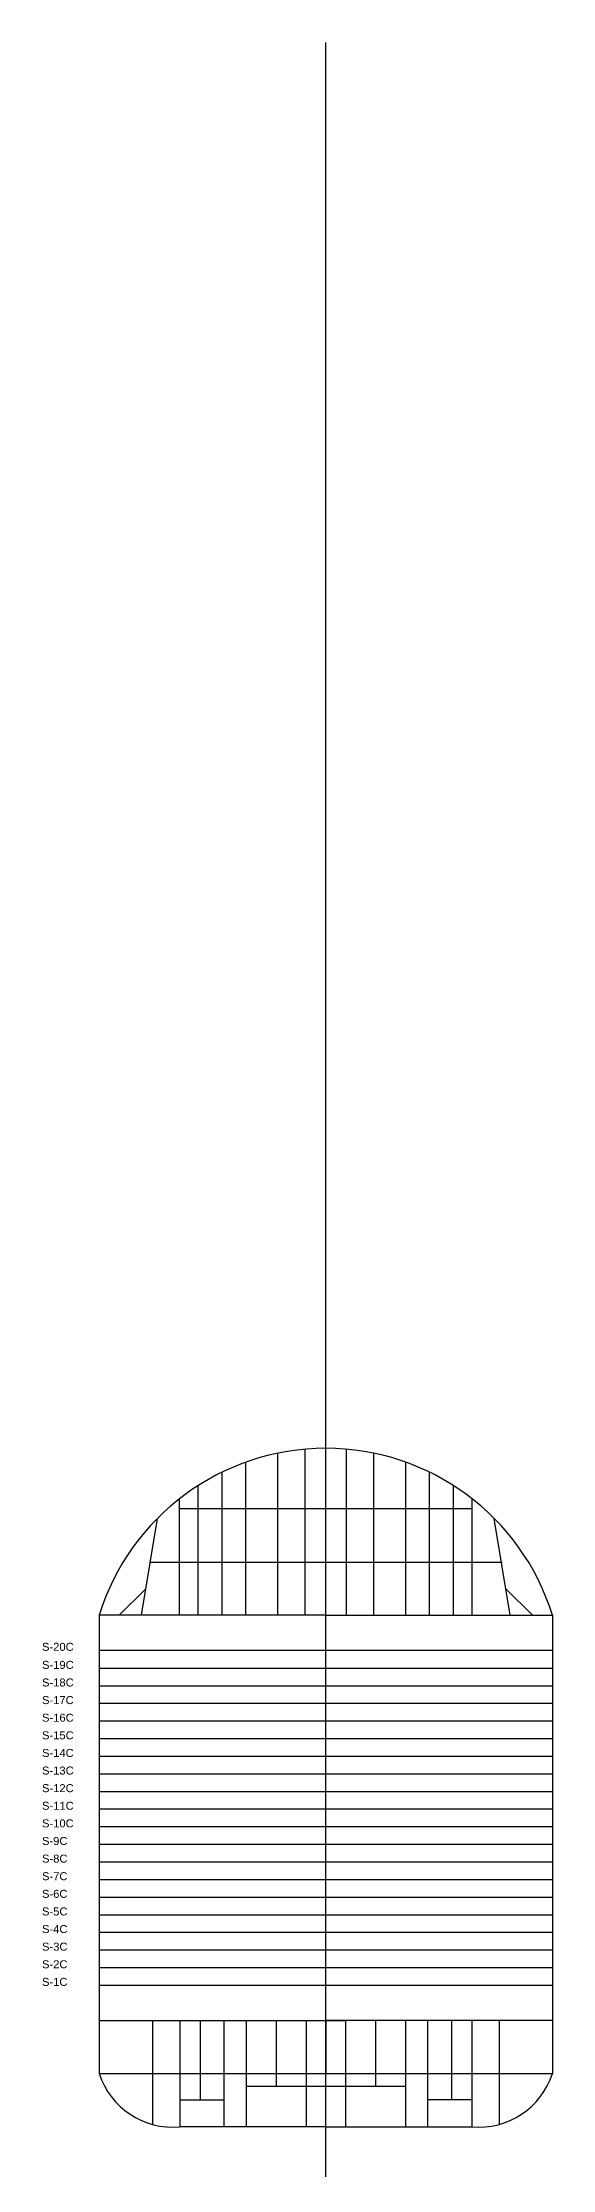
# Model space of a CAD drawing. Header units: millimetres. Extents: x 4754 to 10367, y 367 to 2510.
# Drawn here: x 7312 to 7471, y 1845 to 2510 of the extents above; entities that cross this region are included whole.
import ezdxf

# ---------------------------------------------------------------- set-up
doc = ezdxf.new("R2010")
doc.units = ezdxf.units.MM
for name, color, linetype in [('图层1', 130, 'Continuous'), ('图层3', 1, 'Continuous'), ('标注', 3, 'Continuous')]:
    doc.layers.add(name, color=color, linetype=linetype)
doc.styles.get("Standard").update_dxf_attribs({"font": 'arial.ttf'})

msp = doc.modelspace()

# ---------------------------------------------------------------- linework, layer by layer
at = {"layer": '图层1'}
for p, q in [((7385.21347, 2018.27168), (7385.21347, 2068.90794)), ((7393.75347, 2018.27168), (7393.75347, 2070.16309)), ((7406.75347, 2018.27168), (7406.75347, 2070.16309)), ((7415.29347, 2018.27168), (7415.29347, 2068.90794)), ((7367.85347, 2018.27168), (7367.85347, 2062.9998)), ((7375.28347, 2018.27168), (7375.28347, 2066.12015)), ((7425.22347, 2018.27168), (7425.22347, 2066.12015)), ((7432.65347, 2018.27168), (7432.65347, 2062.9998)), ((7354.53347, 2018.27168), (7354.53347, 2054.68682)), ((7360.38347, 2018.27168), (7360.38347, 2058.82492)), ((7440.12347, 2018.27168), (7440.12347, 2058.82492)), ((7445.97347, 2018.27168), (7445.97347, 2054.68682)), ((7342.59433, 2018.27168), (7347.63197, 2048.55749)), ((7354.53347, 2051.59077), (7445.97347, 2051.59077)), ((7400.25347, 2018.27168), (7400.25347, 2051.59077)), ((7457.9126, 2018.27168), (7452.87497, 2048.55749)), ((7345.35328, 2034.85822), (7455.39378, 2034.85822)), ((7335.61247, 2018.27168), (7343.9636, 2026.50362)), ((7464.89447, 2018.27168), (7456.54333, 2026.50362)), ((7400.25347, 2018.27168), (7329.40347, 2018.27168)), ((7329.40347, 2018.27168), (7329.40347, 1875.10024)), ((7400.25347, 2018.27168), (7471.10347, 2018.27168)), ((7471.10347, 2018.27168), (7471.10347, 1875.10024)), ((7329.40347, 2007.40402), (7471.10347, 2007.40402)), ((7329.40347, 2001.76061), (7471.10347, 2001.76061)), ((7329.40347, 1996.25691), (7471.10347, 1996.25691)), ((7329.40347, 1990.75322), (7471.10347, 1990.75322)), ((7329.40347, 1979.74584), (7471.10347, 1979.74584)), ((7329.40347, 1974.24215), (7471.10347, 1974.24215)), ((7329.40347, 1968.73846), (7471.10347, 1968.73846)), ((7329.40347, 1963.23477), (7471.10347, 1963.23477)), ((7329.40347, 1957.73108), (7471.10347, 1957.73108)), ((7329.40347, 1952.22738), (7471.10347, 1952.22738)), ((7329.40347, 1941.22), (7471.10347, 1941.22)), ((7329.40347, 1935.71631), (7471.10347, 1935.71631)), ((7329.40347, 1930.21262), (7471.10347, 1930.21262)), ((7329.40347, 1924.70893), (7471.10347, 1924.70893)), ((7329.40347, 1919.20524), (7471.10347, 1919.20524)), ((7329.40347, 1913.70155), (7471.10347, 1913.70155)), ((7329.40347, 1908.19785), (7471.10347, 1908.19785)), ((7329.40347, 1902.69416), (7471.10347, 1902.69416)), ((7329.40347, 1891.68678), (7400.25347, 1891.68678)), ((7346.04347, 1891.68678), (7346.04347, 1859.1515)), ((7354.61347, 1891.68678), (7354.61347, 1858.36769)), ((7360.93347, 1891.68678), (7360.93347, 1866.84092)), ((7368.42347, 1891.68678), (7368.42347, 1858.36769)), ((7375.33347, 1891.68678), (7375.33347, 1858.36769)), ((7384.71347, 1891.68678), (7384.71347, 1871.06519)), ((7394.10347, 1891.68678), (7394.10347, 1858.36769)), ((7471.10347, 1891.68678), (7400.25347, 1891.68678)), ((7400.25347, 1891.68678), (7400.25347, 1875.02723)), ((7400.25347, 1891.68678), (7406.40347, 1891.68678)), ((7406.40347, 1891.68678), (7406.40347, 1858.36769)), ((7415.79347, 1891.68678), (7415.79347, 1871.06519)), ((7425.17347, 1891.68678), (7425.17347, 1858.36769)), ((7432.08347, 1891.68678), (7432.08347, 1858.36769)), ((7439.57347, 1891.68678), (7439.57347, 1866.84092)), ((7445.89347, 1891.68678), (7445.89347, 1858.36769)), ((7454.46347, 1891.68678), (7454.46347, 1859.1515)), ((7329.40347, 1875.10024), (7471.10347, 1875.10024)), ((7375.33347, 1871.06519), (7425.17347, 1871.06519)), ((7354.61347, 1866.84092), (7368.42347, 1866.84092)), ((7445.89347, 1866.84092), (7432.08347, 1866.84092)), ((7400.25347, 1858.36769), (7354.61347, 1858.36769)), ((7400.25347, 1858.36769), (7445.89347, 1858.36769))]:
    msp.add_line(p, q, dxfattribs=at)
for centre, radius, start, end in [((7400.25347, 1996.25691), 74.19146, 17.2612514, 162.7387486), ((7352.50409, 1882.54713), 24.27128, 197.86762512, 274.98577348), ((7448.00284, 1882.54713), 24.27128, 265.01422652, 342.13237488)]:
    msp.add_arc(centre, radius, start, end, dxfattribs=at)
at = {"layer": '图层3'}
msp.add_line((7400.25347, 1275.37495), (7400.25347, 2509.74576), dxfattribs=at)
at = {"layer": '标注'}
for p, q in [((7329.40347, 1985.24953), (7471.10347, 1985.24953)), ((7329.40347, 1946.72369), (7471.10347, 1946.72369))]:
    msp.add_line(p, q, dxfattribs=at)

# ---------------------------------------------------------------- texts
at = {"layer": '图层3', "char_height": 2.5, "attachment_point": 1}
for s, insert in [('S-20C', (7311.53732, 2009.66351)), ('S-19C', (7311.53732, 2004.0201)), ('S-18C', (7311.53732, 1998.51641)), ('S-17C', (7311.53732, 1993.01271)), ('S-16C', (7311.53732, 1987.50902)), ('S-15C', (7311.53732, 1982.00533)), ('S-14C', (7311.53732, 1976.50164)), ('S-13C', (7311.53732, 1970.99795)), ('S-12C', (7311.53732, 1965.49426)), ('S-11C', (7311.53732, 1959.99057)), ('S-10C', (7311.53732, 1954.48688)), ('S-9C', (7311.53732, 1948.98318)), ('S-8C', (7311.53732, 1943.47949)), ('S-7C', (7311.53732, 1937.9758)), ('S-6C', (7311.53732, 1932.47211)), ('S-5C', (7311.53732, 1926.96842)), ('S-4C', (7311.53732, 1921.46473)), ('S-3C', (7311.53732, 1915.96104)), ('S-2C', (7311.53732, 1910.45734)), ('S-1C', (7311.53732, 1904.95365))]:
    msp.add_mtext_dynamic_manual_height_columns(s, width=10.7480732, gutter_width=12.5, heights=[0], dxfattribs=dict(at, insert=insert))

doc.saveas('drawing.dxf')
